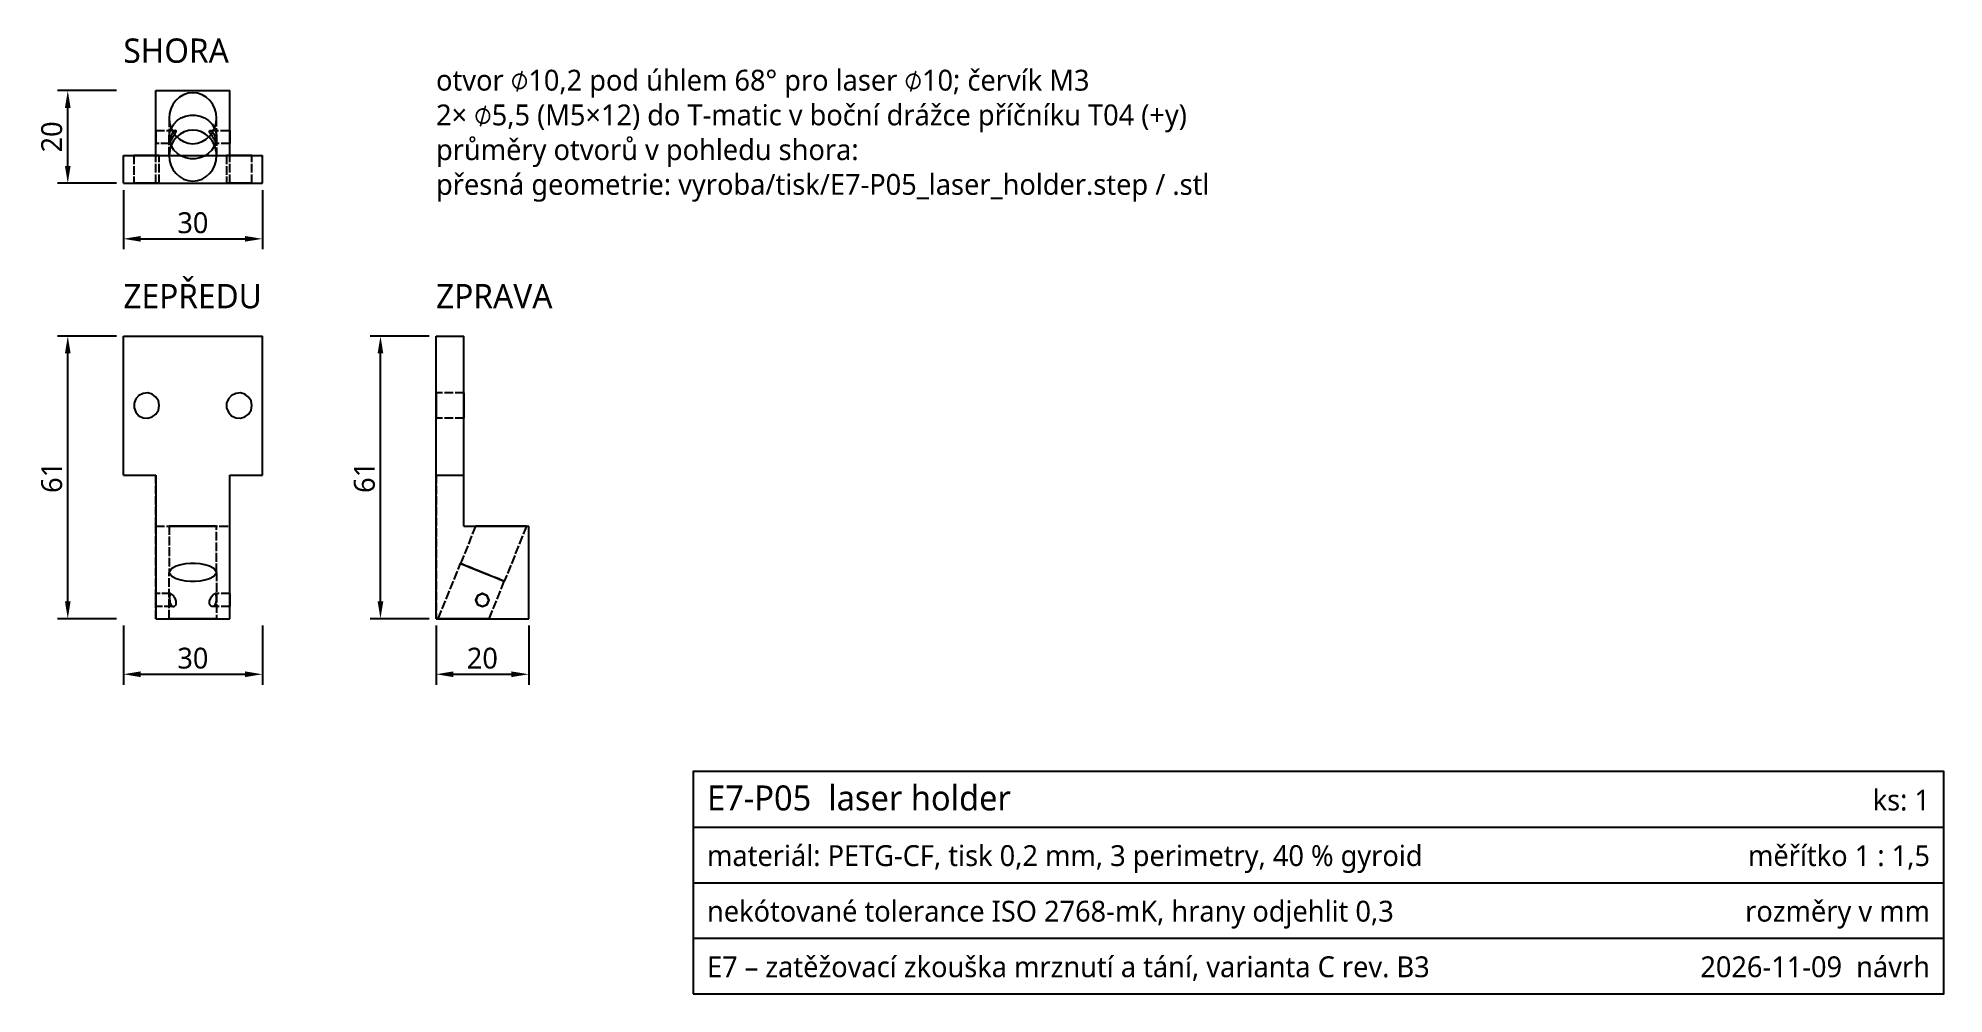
# Model space of a CAD drawing. Header units: millimetres. Extents: x 19 to 430, y 12 to 218.
import ezdxf
from ezdxf.enums import TextEntityAlignment as Align

# ---------------------------------------------------------------- set-up
doc = ezdxf.new("R2010")
doc.units = ezdxf.units.MM
doc.header["$LTSCALE"] = 1.5
doc.linetypes.add('DASHED', pattern=[1.524, 1.27, -0.254])
for name, color, linetype, true_color in [('DIM', 7, 'CONTINUOUS', 0x000000), ('FRAME', 7, 'CONTINUOUS', 0x000000), ('OUTLINE', 7, 'CONTINUOUS', 0x000000), ('TEXT', 7, 'CONTINUOUS', 0x000000)]:
    doc.layers.add(name, color=color, linetype=linetype, true_color=true_color)
doc.layers.add('HIDDEN', color=8, linetype='DASHED')
doc.styles.add('OpenSans', font='OpenSans-Regular.ttf')
doc.dimstyles.new('E7', dxfattribs={"dimtxt": 4.5, "dimasz": 3.75, "dimexe": 2.25, "dimexo": 1.5, "dimgap": 1.2, "dimtad": 1, "dimtxsty": 'OpenSans', "dimcen": 2.5, "dimclrd": 256, "dimclre": 256, "dimclrt": 256, "dimazin": 3, "dimtfac": 1, "dimtmove": 0, "dimatfit": 3})

msp = doc.modelspace()

# ---------------------------------------------------------------- linework, layer by layer
at = {"layer": 'FRAME'}
msp.add_lwpolyline([(160.5, 12), (430.5, 12), (430.5, 60), (160.5, 60)], close=True, dxfattribs=at)
for points in [[(160.5, 48), (430.5, 48)], [(160.5, 36), (430.5, 36)], [(160.5, 24), (430.5, 24)]]:
    msp.add_lwpolyline(points, dxfattribs=at)
at = {"layer": 'HIDDEN'}
for points in [[(44.5, 187), (44.5, 207)], [(44.5, 207), (60.5, 207)], [(60.5, 187), (60.5, 207)], [(44.5, 198.4), (44.5, 198.05), (44.5, 197.7), (44.5, 197.35), (44.5, 197), (44.5, 196.65), (44.5, 196.3), (44.5, 195.95), (44.5, 195.6)], [(44.5, 195.6), (44.5, 195.95), (44.5, 196.3), (44.5, 196.65), (44.5, 197), (44.5, 197.35), (44.5, 197.7), (44.5, 198.05), (44.5, 198.4)], [(44.5, 198.4), (48.834, 198.4)], [(47.4, 201.04), (47.4, 197)], [(47.4, 197), (47.407, 197.241), (47.426, 197.481), (47.459, 197.72), (47.505, 197.956), (47.564, 198.19), (47.636, 198.42), (47.719, 198.646), (47.815, 198.868)], [(48.247, 198.005), (48.053, 197.747), (47.893, 197.467), (47.762, 197.172), (47.658, 196.867), (47.578, 196.554), (47.52, 196.237), (47.482, 195.917), (47.489, 195.6)], [(47.489, 195.6), (47.617, 195.844), (47.733, 196.097), (47.855, 196.347), (47.986, 196.594), (48.122, 196.836), (48.265, 197.075), (48.411, 197.312), (48.56, 197.548)], [(56.166, 198.4), (60.5, 198.4)], [(57.511, 195.6), (57.383, 195.844), (57.267, 196.097), (57.145, 196.347), (57.014, 196.594), (56.878, 196.836), (56.735, 197.075), (56.589, 197.312), (56.44, 197.548)], [(56.753, 198.005), (56.947, 197.747), (57.107, 197.467), (57.238, 197.172), (57.342, 196.867), (57.422, 196.554), (57.48, 196.237), (57.518, 195.917), (57.511, 195.6)], [(57.185, 198.868), (57.281, 198.646), (57.364, 198.42), (57.436, 198.19), (57.495, 197.956), (57.541, 197.72), (57.574, 197.481), (57.593, 197.241), (57.6, 197)], [(57.6, 197), (57.6, 201.04)], [(60.5, 198.4), (60.5, 198.05), (60.5, 197.7), (60.5, 197.35), (60.5, 197), (60.5, 196.65), (60.5, 196.3), (60.5, 195.95), (60.5, 195.6)], [(60.5, 195.6), (60.5, 195.95), (60.5, 196.3), (60.5, 196.65), (60.5, 197), (60.5, 197.35), (60.5, 197.7), (60.5, 198.05), (60.5, 198.4)], [(47.489, 195.6), (44.5, 195.6)], [(49.039, 197), (48.665, 196.585), (48.335, 196.134), (48.052, 195.651), (47.819, 195.143), (47.636, 194.615), (47.505, 194.072), (47.426, 193.518), (47.4, 192.96)], [(57.6, 197), (57.48, 195.98), (57.129, 195.014), (56.571, 194.151), (55.841, 193.427), (54.979, 192.868), (54.024, 192.487), (53.014, 192.295), (51.986, 192.295), (50.976, 192.487), (50.021, 192.868), (49.159, 193.427), (48.429, 194.151), (47.871, 195.014), (47.52, 195.98), (47.4, 197)], [(47.4, 192.96), (47.4, 197)], [(57.6, 192.96), (57.574, 193.518), (57.495, 194.072), (57.364, 194.615), (57.181, 195.143), (56.948, 195.651), (56.665, 196.134), (56.335, 196.585), (55.961, 197)], [(60.5, 195.6), (57.511, 195.6)], [(57.6, 197), (57.6, 192.96)], [(37.5, 187), (37.5, 193)], [(37.5, 193), (44.5, 193)], [(45.25, 193), (44.562, 193), (43.875, 193), (43.188, 193), (42.5, 193), (41.812, 193), (41.125, 193), (40.438, 193), (39.75, 193)], [(39.75, 193), (40.438, 193), (41.125, 193), (41.812, 193), (42.5, 193), (43.188, 193), (43.875, 193), (44.562, 193), (45.25, 193)], [(39.75, 193), (39.75, 187)], [(44.5, 193), (60.5, 193)], [(44.5, 187), (44.5, 193)], [(45.25, 187), (45.25, 193)], [(47.4, 192.96), (47.491, 191.924), (47.763, 190.921), (48.212, 189.983), (48.826, 189.144), (49.592, 188.441), (50.483, 187.907), (51.467, 187.573), (52.5, 187.459), (53.533, 187.573), (54.517, 187.907), (55.408, 188.441), (56.174, 189.144), (56.788, 189.983), (57.237, 190.921), (57.509, 191.924), (57.6, 192.96)], [(65.25, 193), (64.562, 193), (63.875, 193), (63.188, 193), (62.5, 193), (61.812, 193), (61.125, 193), (60.438, 193), (59.75, 193)], [(59.75, 193), (60.438, 193), (61.125, 193), (61.812, 193), (62.5, 193), (63.188, 193), (63.875, 193), (64.562, 193), (65.25, 193)], [(59.75, 193), (59.75, 187)], [(60.5, 193), (67.5, 193)], [(60.5, 187), (60.5, 193)], [(65.25, 187), (65.25, 193)], [(67.5, 187), (67.5, 193)], [(37.5, 187), (44.5, 187)], [(45.25, 187), (44.562, 187), (43.875, 187), (43.188, 187), (42.5, 187), (41.812, 187), (41.125, 187), (40.438, 187), (39.75, 187)], [(39.75, 187), (40.438, 187), (41.125, 187), (41.812, 187), (42.5, 187), (43.188, 187), (43.875, 187), (44.562, 187), (45.25, 187)], [(44.5, 187), (60.5, 187)], [(65.25, 187), (64.562, 187), (63.875, 187), (63.188, 187), (62.5, 187), (61.812, 187), (61.125, 187), (60.438, 187), (59.75, 187)], [(59.75, 187), (60.438, 187), (61.125, 187), (61.812, 187), (62.5, 187), (63.188, 187), (63.875, 187), (64.562, 187), (65.25, 187)], [(60.5, 187), (67.5, 187)], [(37.5, 124), (37.5, 154)], [(37.5, 154), (67.5, 154)], [(67.5, 124), (67.5, 154)], [(105, 124), (105, 154)], [(105, 154), (111, 154)], [(111, 124), (111, 154)], [(45.25, 139), (45.064, 139.993), (44.532, 140.853), (43.726, 141.462), (42.754, 141.738), (41.747, 141.645), (40.843, 141.195), (40.162, 140.448), (39.797, 139.505), (39.797, 138.495), (40.162, 137.552), (40.843, 136.805), (41.747, 136.355), (42.754, 136.262), (43.726, 136.538), (44.532, 137.147), (45.064, 138.007), (45.25, 139)], [(65.25, 139), (65.064, 139.993), (64.532, 140.853), (63.726, 141.462), (62.754, 141.738), (61.747, 141.645), (60.843, 141.195), (60.162, 140.448), (59.797, 139.505), (59.797, 138.495), (60.162, 137.552), (60.843, 136.805), (61.747, 136.355), (62.754, 136.262), (63.726, 136.538), (64.532, 137.147), (65.064, 138.007), (65.25, 139)], [(105, 139), (105, 139.344), (105, 139.688), (105, 140.031), (105, 140.375), (105, 140.719), (105, 141.062), (105, 141.406), (105, 141.75)], [(105, 141.75), (105, 141.062), (105, 140.375), (105, 139.688), (105, 139), (105, 138.312), (105, 137.625), (105, 136.938), (105, 136.25)], [(105, 139), (105, 139.344), (105, 139.688), (105, 140.031), (105, 140.375), (105, 140.719), (105, 141.062), (105, 141.406), (105, 141.75)], [(105, 141.75), (105, 141.062), (105, 140.375), (105, 139.688), (105, 139), (105, 138.312), (105, 137.625), (105, 136.938), (105, 136.25)], [(111, 141.75), (105, 141.75)], [(111, 141.75), (105, 141.75)], [(111, 139), (111, 139.344), (111, 139.688), (111, 140.031), (111, 140.375), (111, 140.719), (111, 141.062), (111, 141.406), (111, 141.75)], [(111, 141.75), (111, 141.062), (111, 140.375), (111, 139.688), (111, 139), (111, 138.312), (111, 137.625), (111, 136.938), (111, 136.25)], [(111, 139), (111, 139.344), (111, 139.688), (111, 140.031), (111, 140.375), (111, 140.719), (111, 141.062), (111, 141.406), (111, 141.75)], [(111, 141.75), (111, 141.062), (111, 140.375), (111, 139.688), (111, 139), (111, 138.312), (111, 137.625), (111, 136.938), (111, 136.25)], [(105, 136.25), (105, 136.594), (105, 136.938), (105, 137.281), (105, 137.625), (105, 137.969), (105, 138.312), (105, 138.656), (105, 139)], [(105, 136.25), (105, 136.594), (105, 136.938), (105, 137.281), (105, 137.625), (105, 137.969), (105, 138.312), (105, 138.656), (105, 139)], [(111, 136.25), (105, 136.25)], [(111, 136.25), (105, 136.25)], [(111, 136.25), (111, 136.594), (111, 136.938), (111, 137.281), (111, 137.625), (111, 137.969), (111, 138.312), (111, 138.656), (111, 139)], [(111, 136.25), (111, 136.594), (111, 136.938), (111, 137.281), (111, 137.625), (111, 137.969), (111, 138.312), (111, 138.656), (111, 139)], [(37.5, 124), (44.5, 124)], [(44.5, 113), (44.5, 124)], [(60.5, 113), (60.5, 124)], [(60.5, 124), (67.5, 124)], [(105, 124), (111, 124)], [(105, 124), (105, 93)], [(105, 124), (111, 124)], [(105, 124), (111, 124)], [(111, 113), (111, 124)], [(44.5, 113), (60.5, 113)], [(44.5, 93), (44.5, 113)], [(44.5, 113), (60.5, 113)], [(57.6, 113), (56.58, 113), (55.56, 113), (54.54, 113), (53.52, 113), (52.5, 113), (51.48, 113), (50.46, 113), (49.44, 113), (48.42, 113), (47.4, 113)], [(47.4, 113), (48.42, 113), (49.44, 113), (50.46, 113), (51.48, 113), (52.5, 113), (53.52, 113), (54.54, 113), (55.56, 113), (56.58, 113), (57.6, 113)], [(47.4, 113), (47.4, 103)], [(57.6, 103), (57.6, 113)], [(60.5, 93), (60.5, 113)], [(113.54, 113), (110.271, 104.91)], [(111, 113), (125, 113)], [(124.541, 113), (123.541, 113), (122.541, 113), (121.541, 113), (120.54, 113), (119.54, 113), (118.54, 113), (117.54, 113), (116.54, 113), (115.54, 113), (114.54, 113), (113.54, 113)], [(113.54, 113), (114.227, 113), (114.915, 113), (115.602, 113), (116.29, 113), (116.978, 113), (117.665, 113), (118.353, 113), (119.04, 113)], [(119.04, 113), (119.728, 113), (120.415, 113), (121.103, 113), (121.791, 113), (122.478, 113), (123.166, 113), (123.853, 113), (124.541, 113)], [(124.541, 113), (119.729, 101.09)], [(125, 93), (125, 113)], [(57.6, 103), (57.056, 103.858), (56.125, 104.344), (55.115, 104.64), (54.077, 104.817), (53.027, 104.9), (51.973, 104.9), (50.923, 104.817), (49.885, 104.64), (48.875, 104.344), (47.944, 103.858), (47.4, 103)], [(47.4, 103), (47.944, 102.142), (48.875, 101.656), (49.885, 101.36), (50.923, 101.183), (51.973, 101.1), (53.027, 101.1), (54.077, 101.183), (55.115, 101.36), (56.125, 101.656), (57.056, 102.142), (57.6, 103)], [(47.4, 93), (47.4, 103)], [(57.6, 103), (57.6, 93)], [(105.459, 93), (110.271, 104.91)], [(115, 103), (114.409, 103.239), (113.818, 103.478), (113.227, 103.716), (112.636, 103.955), (112.045, 104.194), (111.454, 104.433), (110.862, 104.672), (110.271, 104.91)], [(110.271, 104.91), (111.217, 104.528), (112.163, 104.146), (113.109, 103.764), (114.054, 103.382), (115, 103), (115.946, 102.618), (116.891, 102.236), (117.837, 101.854), (118.783, 101.472), (119.729, 101.09)], [(119.729, 101.09), (119.138, 101.328), (118.546, 101.567), (117.955, 101.806), (117.364, 102.045), (116.773, 102.284), (116.182, 102.522), (115.591, 102.761), (115, 103)], [(116.46, 93), (119.729, 101.09)], [(44.5, 95.6), (44.5, 95.95), (44.5, 96.3), (44.5, 96.65), (44.5, 97), (44.5, 97.35), (44.5, 97.7), (44.5, 98.05), (44.5, 98.4)], [(44.5, 98.4), (44.5, 98.225), (44.5, 98.05), (44.5, 97.875), (44.5, 97.7), (44.5, 97.525), (44.5, 97.35), (44.5, 97.175), (44.5, 97)], [(47.7, 98.4), (44.5, 98.4)], [(44.5, 97), (44.5, 96.825), (44.5, 96.65), (44.5, 96.475), (44.5, 96.3), (44.5, 96.125), (44.5, 95.95), (44.5, 95.775), (44.5, 95.6)], [(48.219, 95.6), (44.5, 95.6)], [(47.7, 98.4), (47.504, 98.087), (47.473, 97.686), (47.475, 97.285), (47.499, 96.884), (47.551, 96.486), (47.655, 96.098), (47.861, 95.756), (48.219, 95.6)], [(48.834, 97), (48.745, 97.213), (48.637, 97.418), (48.516, 97.615), (48.382, 97.804), (48.238, 97.985), (48.082, 98.155), (47.908, 98.308), (47.7, 98.4)], [(48.219, 95.6), (48.437, 95.645), (48.626, 95.762), (48.775, 95.927), (48.877, 96.126), (48.928, 96.343), (48.932, 96.566), (48.898, 96.786), (48.834, 97)], [(56.781, 95.6), (56.563, 95.645), (56.374, 95.762), (56.225, 95.927), (56.123, 96.126), (56.072, 96.343), (56.068, 96.566), (56.102, 96.786), (56.166, 97)], [(56.166, 97), (56.255, 97.213), (56.363, 97.418), (56.484, 97.615), (56.618, 97.804), (56.762, 97.985), (56.918, 98.155), (57.092, 98.308), (57.3, 98.4)], [(57.3, 98.4), (57.496, 98.087), (57.527, 97.686), (57.525, 97.285), (57.501, 96.884), (57.449, 96.486), (57.345, 96.098), (57.139, 95.756), (56.781, 95.6)], [(60.5, 95.6), (56.781, 95.6)], [(60.5, 98.4), (57.3, 98.4)], [(60.5, 95.6), (60.5, 95.95), (60.5, 96.3), (60.5, 96.65), (60.5, 97), (60.5, 97.35), (60.5, 97.7), (60.5, 98.05), (60.5, 98.4)], [(60.5, 98.4), (60.5, 98.225), (60.5, 98.05), (60.5, 97.875), (60.5, 97.7), (60.5, 97.525), (60.5, 97.35), (60.5, 97.175), (60.5, 97)], [(60.5, 97), (60.5, 96.825), (60.5, 96.65), (60.5, 96.475), (60.5, 96.3), (60.5, 96.125), (60.5, 95.95), (60.5, 95.775), (60.5, 95.6)], [(116.4, 97), (115.99, 96.01), (115, 95.6), (114.01, 96.01), (113.6, 97), (114.01, 97.99), (115, 98.4), (115.99, 97.99), (116.4, 97)], [(116.4, 97), (116.4, 97.01), (116.4, 97.02), (116.4, 97.031), (116.399, 97.041), (116.399, 97.051), (116.399, 97.061), (116.398, 97.071), (116.398, 97.082)], [(44.5, 93), (60.5, 93)], [(57.6, 93), (56.58, 93), (55.56, 93), (54.54, 93), (53.52, 93), (52.5, 93), (51.48, 93), (50.46, 93), (49.44, 93), (48.42, 93), (47.4, 93)], [(47.4, 93), (48.42, 93), (49.44, 93), (50.46, 93), (51.48, 93), (52.5, 93), (53.52, 93), (54.54, 93), (55.56, 93), (56.58, 93), (57.6, 93)], [(105, 93), (125, 93)], [(116.46, 93), (115.46, 93), (114.46, 93), (113.46, 93), (112.46, 93), (111.46, 93), (110.46, 93), (109.46, 93), (108.459, 93), (107.459, 93), (106.459, 93), (105.459, 93)], [(105.459, 93), (106.147, 93), (106.834, 93), (107.522, 93), (108.209, 93), (108.897, 93), (109.585, 93), (110.272, 93), (110.96, 93)], [(110.96, 93), (111.647, 93), (112.335, 93), (113.022, 93), (113.71, 93), (114.398, 93), (115.085, 93), (115.773, 93), (116.46, 93)]]:
    msp.add_lwpolyline(points, dxfattribs=at)
at = {"layer": 'OUTLINE'}
for points in [[(44.5, 193), (44.5, 207)], [(44.5, 207), (60.5, 207)], [(57.6, 201.04), (57.509, 202.076), (57.237, 203.079), (56.788, 204.017), (56.174, 204.856), (55.408, 205.559), (54.517, 206.093), (53.533, 206.427), (52.5, 206.541), (51.467, 206.427), (50.483, 206.093), (49.592, 205.559), (48.826, 204.856), (48.212, 204.017), (47.763, 203.079), (47.491, 202.076), (47.4, 201.04)], [(60.5, 193), (60.5, 207)], [(47.815, 198.868), (48.363, 199.765), (49.094, 200.52), (49.968, 201.105), (50.942, 201.502), (51.974, 201.703), (53.026, 201.703), (54.058, 201.502), (55.032, 201.105), (55.906, 200.52), (56.637, 199.765), (57.185, 198.868)], [(47.4, 201.04), (47.491, 200.005), (47.763, 199.001), (48.212, 198.063), (48.826, 197.225), (49.592, 196.522), (50.483, 195.988), (51.467, 195.654), (52.5, 195.54), (53.533, 195.654), (54.517, 195.988), (55.408, 196.522), (56.174, 197.225), (56.788, 198.063), (57.237, 199.001), (57.509, 200.005), (57.6, 201.04)], [(48.834, 198.4), (48.746, 198.384), (48.662, 198.349), (48.584, 198.304), (48.509, 198.253), (48.439, 198.196), (48.372, 198.136), (48.308, 198.072), (48.247, 198.005)], [(48.56, 197.548), (48.627, 197.655), (48.693, 197.762), (48.758, 197.87), (48.82, 197.981), (48.877, 198.093), (48.921, 198.211), (48.931, 198.336), (48.834, 198.4)], [(55.961, 197), (55.219, 197.613), (54.375, 198.075), (53.457, 198.363), (52.5, 198.46), (51.543, 198.363), (50.625, 198.075), (49.781, 197.613), (49.039, 197)], [(56.44, 197.548), (56.373, 197.655), (56.307, 197.762), (56.242, 197.87), (56.18, 197.981), (56.123, 198.093), (56.079, 198.211), (56.069, 198.336), (56.166, 198.4)], [(56.166, 198.4), (56.254, 198.384), (56.338, 198.349), (56.416, 198.304), (56.491, 198.253), (56.561, 198.196), (56.628, 198.136), (56.692, 198.072), (56.753, 198.005)], [(37.5, 187), (37.5, 193)], [(37.5, 193), (67.5, 193)], [(67.5, 187), (67.5, 193)], [(37.5, 187), (67.5, 187)], [(37.5, 124), (37.5, 154)], [(37.5, 154), (67.5, 154)], [(67.5, 124), (67.5, 154)], [(105, 124), (105, 154)], [(105, 154), (111, 154)], [(111, 124), (111, 154)], [(45.25, 139), (45.064, 139.993), (44.532, 140.853), (43.726, 141.462), (42.754, 141.738), (41.747, 141.645), (40.843, 141.195), (40.162, 140.448), (39.797, 139.505), (39.797, 138.495), (40.162, 137.552), (40.843, 136.805), (41.747, 136.355), (42.754, 136.262), (43.726, 136.538), (44.532, 137.147), (45.064, 138.007), (45.25, 139)], [(65.25, 139), (65.064, 139.993), (64.532, 140.853), (63.726, 141.462), (62.754, 141.738), (61.747, 141.645), (60.843, 141.195), (60.162, 140.448), (59.797, 139.505), (59.797, 138.495), (60.162, 137.552), (60.843, 136.805), (61.747, 136.355), (62.754, 136.262), (63.726, 136.538), (64.532, 137.147), (65.064, 138.007), (65.25, 139)], [(37.5, 124), (44.5, 124)], [(44.5, 124), (44.5, 93)], [(60.5, 93), (60.5, 124)], [(60.5, 124), (67.5, 124)], [(105, 93), (105, 124)], [(105, 124), (111, 124)], [(111, 113), (111, 124)], [(111, 113), (125, 113)], [(125, 93), (125, 113)], [(116.4, 97), (115.99, 96.01), (115, 95.6), (114.01, 96.01), (113.6, 97), (114.01, 97.99), (115, 98.4), (115.99, 97.99), (116.4, 97)], [(116.4, 97), (115.99, 97.99), (115, 98.4), (114.01, 97.99), (113.6, 97), (114.01, 96.01), (115, 95.6), (115.99, 96.01), (116.4, 97)], [(116.398, 97.082), (115.938, 98.039), (114.939, 98.399), (113.975, 97.953), (113.601, 96.959), (114.032, 95.989), (115.02, 95.6), (115.997, 96.017), (116.4, 97)], [(44.5, 93), (60.5, 93)], [(105, 93), (125, 93)]]:
    msp.add_lwpolyline(points, dxfattribs=at)

# ---------------------------------------------------------------- texts
at = {"layer": 'TEXT', "style": 'OpenSans'}
for s, height, p in [('SHORA', 5.25, (37.5, 213)), ('otvor ⌀10,2 pod úhlem 68° pro laser ⌀10; červík M3', 4.5, (105, 207)), ('2× ⌀5,5 (M5×12) do T-matic v boční drážce příčníku T04 (+y)', 4.5, (105, 199.5)), ('průměry otvorů v pohledu shora: ', 4.5, (105, 192)), ('přesná geometrie: vyroba/tisk/E7-P05_laser_holder.step / .stl', 4.5, (105, 184.5)), ('ZEPŘEDU', 5.25, (37.5, 160)), ('ZPRAVA', 5.25, (105, 160)), ('E7-P05  laser holder', 5.4, (163.5, 51.6)), ('materiál: PETG-CF, tisk 0,2 mm, 3 perimetry, 40 % gyroid', 4.5, (163.5, 39.6)), ('nekótované tolerance ISO 2768-mK, hrany odjehlit 0,3', 4.5, (163.5, 27.6)), ('E7 – zatěžovací zkouška mrznutí a tání, varianta C rev. B3', 4.5, (163.5, 15.6))]:
    msp.add_text(s, height=height, dxfattribs=at).set_placement(p)
for s, p in [('ks: 1', (427.5, 51.6)), ('měřítko 1 : 1,5', (427.5, 39.6)), ('rozměry v mm', (427.5, 27.6)), ('2026-11-09  návrh', (427.5, 15.6))]:
    msp.add_text(s, height=4.5, dxfattribs=at).set_placement(p, align=Align.RIGHT)

# ---------------------------------------------------------------- dimensions: what is measured, and where the dimension line sits
at = {"layer": 'DIM'}
for base, p1, p2 in [((25.5, 187), (37.5, 187), (37.5, 207)), ((25.5, 93), (37.5, 93), (37.5, 154)), ((93, 93), (105, 93), (105, 154))]:
    msp.add_linear_dim(base=base, p1=p1, p2=p2, angle=90, dimstyle='E7', dxfattribs=at).render()
for base, p1, p2 in [((37.5, 175), (37.5, 187), (67.5, 187)), ((37.5, 81), (37.5, 93), (67.5, 93)), ((105, 81), (105, 93), (125, 93))]:
    msp.add_linear_dim(base=base, p1=p1, p2=p2, dimstyle='E7', dxfattribs=at).render()

doc.saveas('drawing.dxf')
